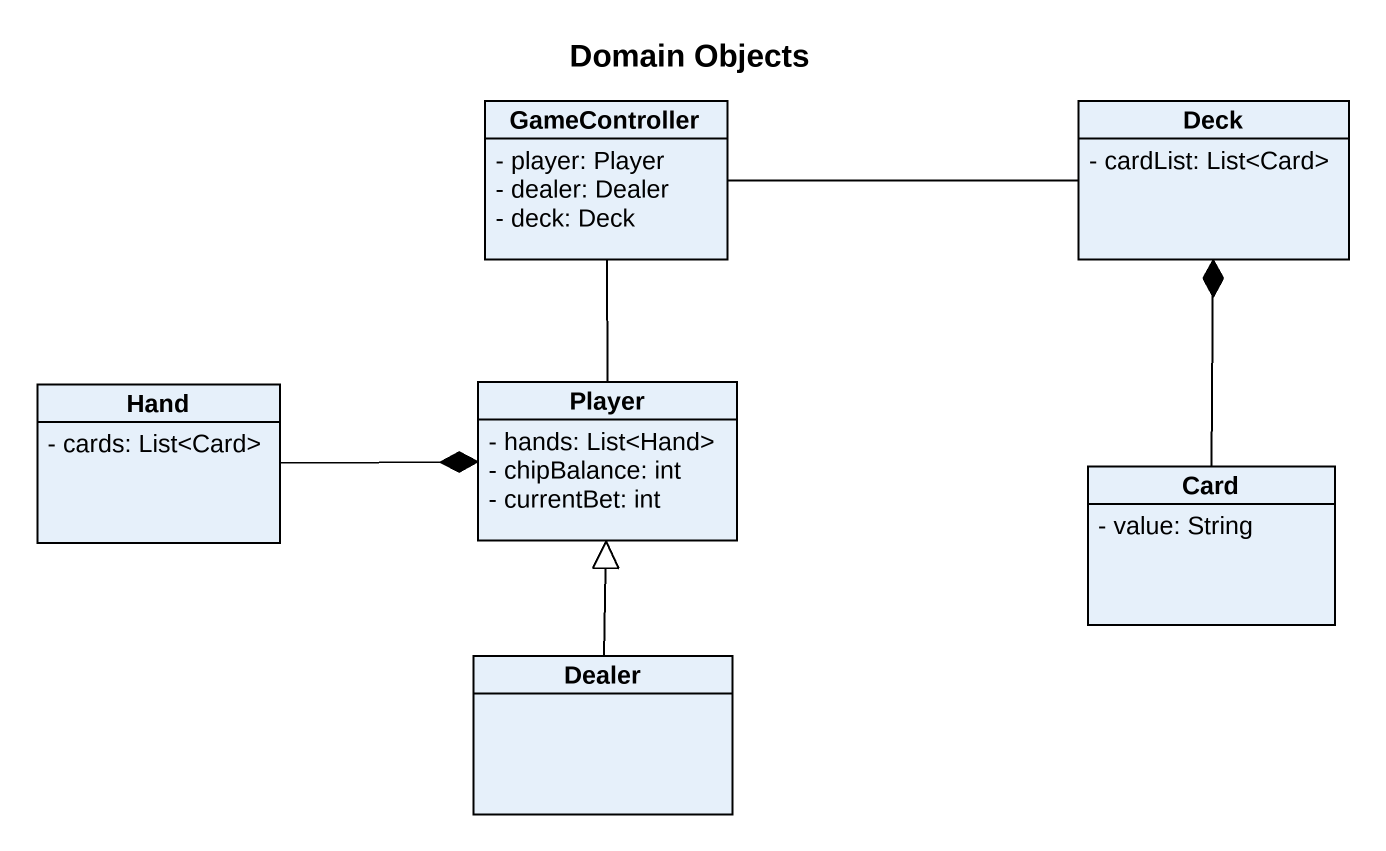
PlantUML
@startuml
title Domain Objects
hide circle
hide empty members
skinparam classAttributeIconSize 0
class GameController {
  - player: Player
  - dealer: Dealer
  - deck: Deck
}
class Deck {
  - cardList: List<Card>
}
class Hand {
  - cards: List<Card>
}
class Player {
  - hands: List<Hand>
  - chipBalance: int
  - currentBet: int
}
class "Card" as Card_ {
  - value: String
}
class Dealer
GameController -right- Deck
GameController -- Player
Hand -right-* Player
Card_ -up-* Deck
Dealer -up-|> Player
@enduml
